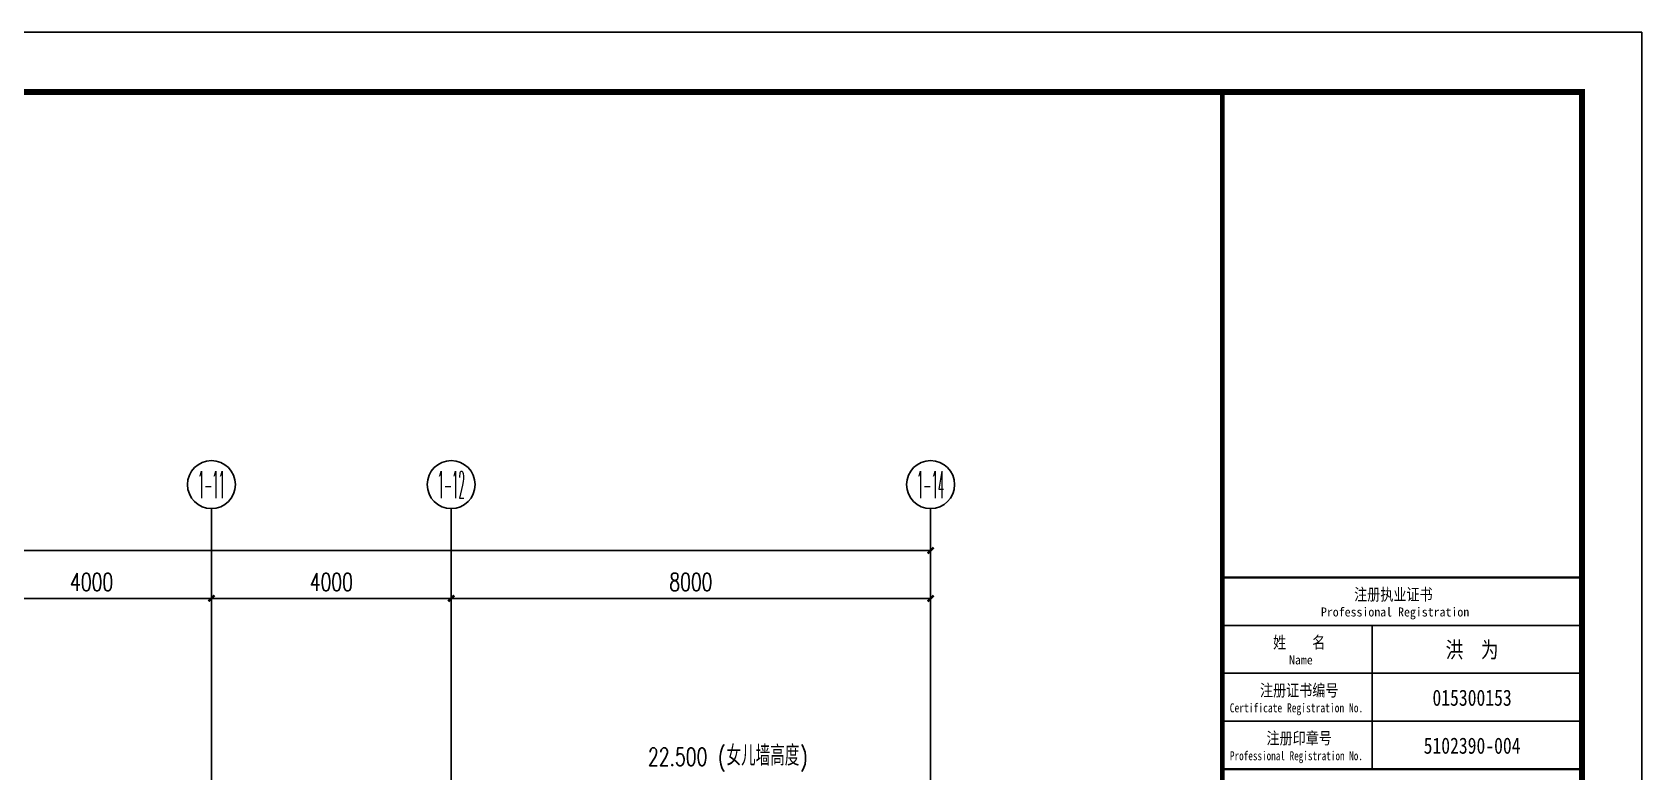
# Model space of a CAD drawing. Extents: x -6243262 to 3079315, y -2914302 to 172723.
# Drawn here: x -2226042 to -2199183, y -703695 to -691350 of the extents above; entities that cross this region are included whole.
import ezdxf
from ezdxf.enums import TextEntityAlignment as Align

# ---------------------------------------------------------------- set-up
doc = ezdxf.new("R2010")
doc.units = 0
doc.header["$LTSCALE"] = 1000
for name, color, linetype in [('AXIS', 3, 'Continuous'), ('AXIS_TEXT', 7, 'Continuous'), ('DIM_ELEV', 3, 'Continuous'), ('DOTE', 24, 'Continuous'), ('P-图框', 7, 'Continuous'), ('PUB_TEXT', 7, 'Continuous'), ('PUB_TITLE', 4, 'Continuous')]:
    doc.layers.add(name, color=color, linetype=linetype)
doc.styles.add('_TCH_AXIS', font='COMPLEX', dxfattribs={"bigfont": 'GBCBIG'})
doc.styles.add('_TCH_DIM', font='SIMPLEX', dxfattribs={"bigfont": 'GBCBIG'})
doc.styles.add('_TCH_DIM_T3', font='SIMPLEX', dxfattribs={"width": 0.705882, "bigfont": 'GBCBIG'})
doc.styles.add('COMPLEX', font='COMPLEX')
doc.styles.add('STYLE-ARIAL', font='')
doc.styles.add('图签', font='', dxfattribs={"width": 0.66})
doc.styles.get('STYLE-ARIAL').set_extended_font_data('NSimSun')
doc.styles.get('图签').set_extended_font_data('SimSun')
doc.dimstyles.new('_TCH_ARCH&&100', dxfattribs={"dimtxt": 297.5, "dimasz": 100, "dimexe": 250, "dimexo": 300, "dimgap": 126.25, "dimtad": 1, "dimdec": 0, "dimzin": 0, "dimdsep": 46, "dimtxsty": '_TCH_DIM_T3', "dimblk": 'ARCHTICK', "dimcen": 0.09, "dimclrt": 7, "dimazin": 2, "dimtfac": 1, "dimtdec": 0, "dimtix": 1, "dimtmove": 2, "dimatfit": 3, "dimfxl": 0, "dimtolj": 1, "dimtzin": 0, "dimarcsym": 0})

# ---------------------------------------------------------------- blocks, each defined once
blk = doc.blocks.new('TQ-A2')
at = {"layer": 'P-图框'}
for p, q in [((-6000, 31100), (0, 31100)), ((-3500, 28700), (-3500, 31100)), ((-6000, 30300), (0, 30300)), ((-6000, 29500), (0, 29500))]:
    blk.add_line(p, q, dxfattribs=at)
for points, const_width in [([(-6000, 40000), (-6000, 0)], 80), ([(-6000, 31900), (0, 31900)], 40)]:
    blk.add_lwpolyline(points, dxfattribs=dict(at, const_width=const_width))
blk.add_lwpolyline([(-6000, 31900), (-6000, 0), (0, 0), (0, 31900)], close=True, dxfattribs=at)
at = {"layer": 'P-图框', "linetype": 'Continuous', "const_width": 40}
blk.add_lwpolyline([(-6000, 28700), (0, 28700)], dxfattribs=at)
at = {"layer": 'P-图框'}
for s, height, style, width, p in [('注册执业证书', 200, '图签', 0.8, (-3145, 31616)), ('Professional Registration', 150, 'STYLE-ARIAL', 0.97, (-3117, 31323)), ('姓    名', 200, '图签', 0.8, (-4717, 30816)), ('Name', 150, 'STYLE-ARIAL', 0.97, (-4689, 30523)), ('注册证书编号', 200, '图签', 0.8, (-4717, 30016)), ('Certificate Registration No. ', 150, 'STYLE-ARIAL', 0.78, (-4722, 29723)), ('注册印章号', 200, '图签', 0.8, (-4717, 29216)), ('Professional Registration No.', 150, 'STYLE-ARIAL', 0.75, (-4763, 28923))]:
    blk.add_text(s, height=height, dxfattribs=dict(at, style=style, width=width)).set_placement(p, align=Align.MIDDLE_CENTER)
at = {"layer": 'P-图框', "color": 6, "style": '图签', "width": 0.8}
for s, p in [('洪  为', (-1832, 30692)), ('015300153', (-1832, 29892)), ('5102390-004', (-1832, 29092))]:
    blk.add_text(s, height=270, dxfattribs=at).set_placement(p, align=Align.MIDDLE_CENTER)
blk = doc.blocks.new('_ArchTick')
at = {"color": 0, "linetype": 'ByBlock', "const_width": 0.4}
blk.add_lwpolyline([(-0.5, -0.5), (0.5, 0.5)], dxfattribs=at)
blk = doc.blocks.new('*D1117')
at = {"layer": 'AXIS', "color": 0, "lineweight": -2, "transparency": 16777216}
for p, q in [((-2219050, -703002), (-2219050, -700552)), ((-2211050, -703002), (-2211050, -700552)), ((-2219050, -700802), (-2211050, -700802))]:
    blk.add_line(p, q, dxfattribs=at)
at = {"layer": 'Defpoints', "color": 0, "transparency": 16777216}
for p in [(-2211050, -700802), (-2219050, -703302), (-2211050, -703302)]:
    blk.add_point(p, dxfattribs=at)
at = {"layer": 'AXIS', "color": 0, "lineweight": -2, "transparency": 16777216, "xscale": 100, "yscale": 100, "zscale": 100, "rotation": 180}
blk.add_blockref('_ArchTick', (-2219050, -700802), dxfattribs=at)
at = {"layer": 'AXIS', "color": 0, "lineweight": -2, "transparency": 16777216, "xscale": 100, "yscale": 100, "zscale": 100}
blk.add_blockref('_ArchTick', (-2211050, -700802), dxfattribs=at)
at = {"layer": 'AXIS', "color": 7, "transparency": 16777216, "insert": (-2215050, -700527), "char_height": 297.5, "attachment_point": 5, "style": '_TCH_DIM_T3'}
blk.add_mtext('\\A1;8000', dxfattribs=at)
blk = doc.blocks.new('*D1118')
at = {"layer": 'AXIS', "color": 0, "lineweight": -2, "transparency": 16777216}
for p, q in [((-2223050, -703002), (-2223050, -700552)), ((-2219050, -703002), (-2219050, -700552)), ((-2223050, -700802), (-2219050, -700802))]:
    blk.add_line(p, q, dxfattribs=at)
at = {"layer": 'Defpoints', "color": 0, "transparency": 16777216}
for p in [(-2219050, -700802), (-2223050, -703302), (-2219050, -703302)]:
    blk.add_point(p, dxfattribs=at)
at = {"layer": 'AXIS', "color": 0, "lineweight": -2, "transparency": 16777216, "xscale": 100, "yscale": 100, "zscale": 100, "rotation": 180}
blk.add_blockref('_ArchTick', (-2223050, -700802), dxfattribs=at)
at = {"layer": 'AXIS', "color": 0, "lineweight": -2, "transparency": 16777216, "xscale": 100, "yscale": 100, "zscale": 100}
blk.add_blockref('_ArchTick', (-2219050, -700802), dxfattribs=at)
at = {"layer": 'AXIS', "color": 7, "transparency": 16777216, "insert": (-2221050, -700527), "char_height": 297.5, "attachment_point": 5, "style": '_TCH_DIM_T3'}
blk.add_mtext('\\A1;4000', dxfattribs=at)
blk = doc.blocks.new('*D1119')
at = {"layer": 'AXIS', "color": 0, "lineweight": -2, "transparency": 16777216}
for p, q in [((-2227050, -703002), (-2227050, -700552)), ((-2223050, -703002), (-2223050, -700552)), ((-2227050, -700802), (-2223050, -700802))]:
    blk.add_line(p, q, dxfattribs=at)
at = {"layer": 'Defpoints', "color": 0, "transparency": 16777216}
for p in [(-2223050, -700802), (-2227050, -703302), (-2223050, -703302)]:
    blk.add_point(p, dxfattribs=at)
at = {"layer": 'AXIS', "color": 0, "lineweight": -2, "transparency": 16777216, "xscale": 100, "yscale": 100, "zscale": 100, "rotation": 180}
blk.add_blockref('_ArchTick', (-2227050, -700802), dxfattribs=at)
at = {"layer": 'AXIS', "color": 0, "lineweight": -2, "transparency": 16777216, "xscale": 100, "yscale": 100, "zscale": 100}
blk.add_blockref('_ArchTick', (-2223050, -700802), dxfattribs=at)
at = {"layer": 'AXIS', "color": 7, "transparency": 16777216, "insert": (-2225050, -700527), "char_height": 297.5, "attachment_point": 5, "style": '_TCH_DIM_T3'}
blk.add_mtext('\\A1;4000', dxfattribs=at)
blk = doc.blocks.new('*D1126')
at = {"layer": 'AXIS', "color": 0, "lineweight": -2, "transparency": 16777216}
for p, q in [((-2251050, -703002), (-2251050, -699752)), ((-2211050, -703002), (-2211050, -699752)), ((-2251050, -700002), (-2211050, -700002))]:
    blk.add_line(p, q, dxfattribs=at)
at = {"layer": 'Defpoints', "color": 0, "transparency": 16777216}
for p in [(-2211050, -700002), (-2251050, -703302), (-2211050, -703302)]:
    blk.add_point(p, dxfattribs=at)
at = {"layer": 'AXIS', "color": 0, "lineweight": -2, "transparency": 16777216, "xscale": 100, "yscale": 100, "zscale": 100, "rotation": 180}
blk.add_blockref('_ArchTick', (-2251050, -700002), dxfattribs=at)
at = {"layer": 'AXIS', "color": 0, "lineweight": -2, "transparency": 16777216, "xscale": 100, "yscale": 100, "zscale": 100}
blk.add_blockref('_ArchTick', (-2211050, -700002), dxfattribs=at)
at = {"layer": 'AXIS', "color": 7, "transparency": 16777216, "insert": (-2231050, -699727), "char_height": 297.5, "attachment_point": 5, "style": '_TCH_DIM_T3'}
blk.add_mtext('\\A1;40000', dxfattribs=at)
blk = doc.blocks.new('_AXISO')
at = {"color": 0}
blk.add_circle((0, 0), 0.5, dxfattribs=at)
at = {"layer": 'AXIS_TEXT', "color": 0, "style": 'COMPLEX', "width": 1.041667}
blk.add_attdef('A', text='', height=0.56, dxfattribs=at).set_placement((-0.25, -0.28), (0.25, -0.28), align=Align.FIT)

msp = doc.modelspace()

# ---------------------------------------------------------------- linework, layer by layer
at = {"layer": 'AXIS'}
for p, q in [((-2223050.4, -703301.6), (-2223050.4, -699301.6)), ((-2219050.4, -703301.6), (-2219050.4, -699301.6)), ((-2211050.4, -703301.6), (-2211050.4, -699301.6))]:
    msp.add_line(p, q, dxfattribs=at)
at = {"layer": 'DOTE'}
for p, q in [((-2223050.4, -721001.6), (-2223050.4, -703301.6)), ((-2219050.4, -721001.6), (-2219050.4, -703301.6)), ((-2211050.4, -721001.6), (-2211050.4, -703301.6))]:
    msp.add_line(p, q, dxfattribs=at)
at = {"layer": 'PUB_TITLE'}
msp.add_lwpolyline([(-2258582.9, -733350.5), (-2199182.9, -733350.5), (-2199182.9, -691350.5), (-2258582.9, -691350.5)], close=True, dxfattribs=at)
at = {"layer": 'PUB_TITLE', "const_width": 100}
msp.add_lwpolyline([(-2257082.9, -732350.5), (-2200182.9, -732350.5), (-2200182.9, -692350.5), (-2257082.9, -692350.5)], close=True, dxfattribs=at)

# ---------------------------------------------------------------- block references
at = {"layer": 'AXIS'}
ref = msp.add_blockref('_AXISO', (-2223050.4, -698901.6), dxfattribs=dict(at, xscale=800, yscale=800, zscale=800))
ref.add_attrib('A', '1-11', dxfattribs={"layer": 'AXIS_TEXT', "height": 452.55, "style": '_TCH_AXIS', "width": 0.323077}).set_placement((-2223276.7, -699127.8), (-2222824.1, -699127.8), align=Align.FIT)
ref = msp.add_blockref('_AXISO', (-2219050.4, -698901.6), dxfattribs=dict(at, xscale=800, yscale=800, zscale=800))
ref.add_attrib('A', '1-12', dxfattribs={"layer": 'AXIS_TEXT', "height": 452.55, "style": '_TCH_AXIS', "width": 0.3}).set_placement((-2219276.7, -699127.8), (-2218824.1, -699127.8), align=Align.FIT)
ref = msp.add_blockref('_AXISO', (-2211050.4, -698901.6), dxfattribs=dict(at, xscale=800, yscale=800, zscale=800))
ref.add_attrib('A', '1-14', dxfattribs={"layer": 'AXIS_TEXT', "height": 452.55, "style": '_TCH_AXIS', "width": 0.291667}).set_placement((-2211276.7, -699127.8), (-2210824.1, -699127.8), align=Align.FIT)
at = {"layer": 'P-图框'}
msp.add_blockref('TQ-A2', (-2200182.9, -732350.5), dxfattribs=at)

# ---------------------------------------------------------------- texts
at = {"layer": 'DIM_ELEV', "color": 7, "style": '_TCH_DIM', "width": 0.705882}
msp.add_text('22.500', height=297.5, dxfattribs=at).set_placement((-2215765.9, -703593.2))
at = {"layer": 'PUB_TEXT', "style": '_TCH_DIM', "width": 0.705882}
for s, p in [('(', (-2214595.9, -703593.2)), (')', (-2213227.2, -703593.2))]:
    msp.add_text(s, height=297.5, dxfattribs=at).set_placement(p)
at = {"layer": 'PUB_TEXT', "style": '_TCH_DIM'}
msp.add_text('女儿墙高度', height=337.59, dxfattribs=at).set_placement((-2214455.9, -703593.2))

# ---------------------------------------------------------------- dimensions: what is measured, and where the dimension line sits
at = {"layer": 'AXIS'}
for p1, p2, distance, picture, middle in [((-2251050.4, -703301.6), (-2211050.4, -703301.6), 3300, '*D1126', (-2231050.4, -699726.6)), ((-2227050.4, -703301.6), (-2223050.4, -703301.6), 2500, '*D1119', (-2225050.4, -700526.6)), ((-2223050.4, -703301.6), (-2219050.4, -703301.6), 2500, '*D1118', (-2221050.4, -700526.6)), ((-2219050.4, -703301.6), (-2211050.4, -703301.6), 2500, '*D1117', (-2215050.4, -700526.6))]:
    dim = msp.add_aligned_dim(p1=p1, p2=p2, distance=distance, dimstyle='_TCH_ARCH&&100', dxfattribs=at)
    dim.commit()
    dim.dimension.update_dxf_attribs({"geometry": picture, "text_midpoint": middle})

doc.saveas('drawing.dxf')
